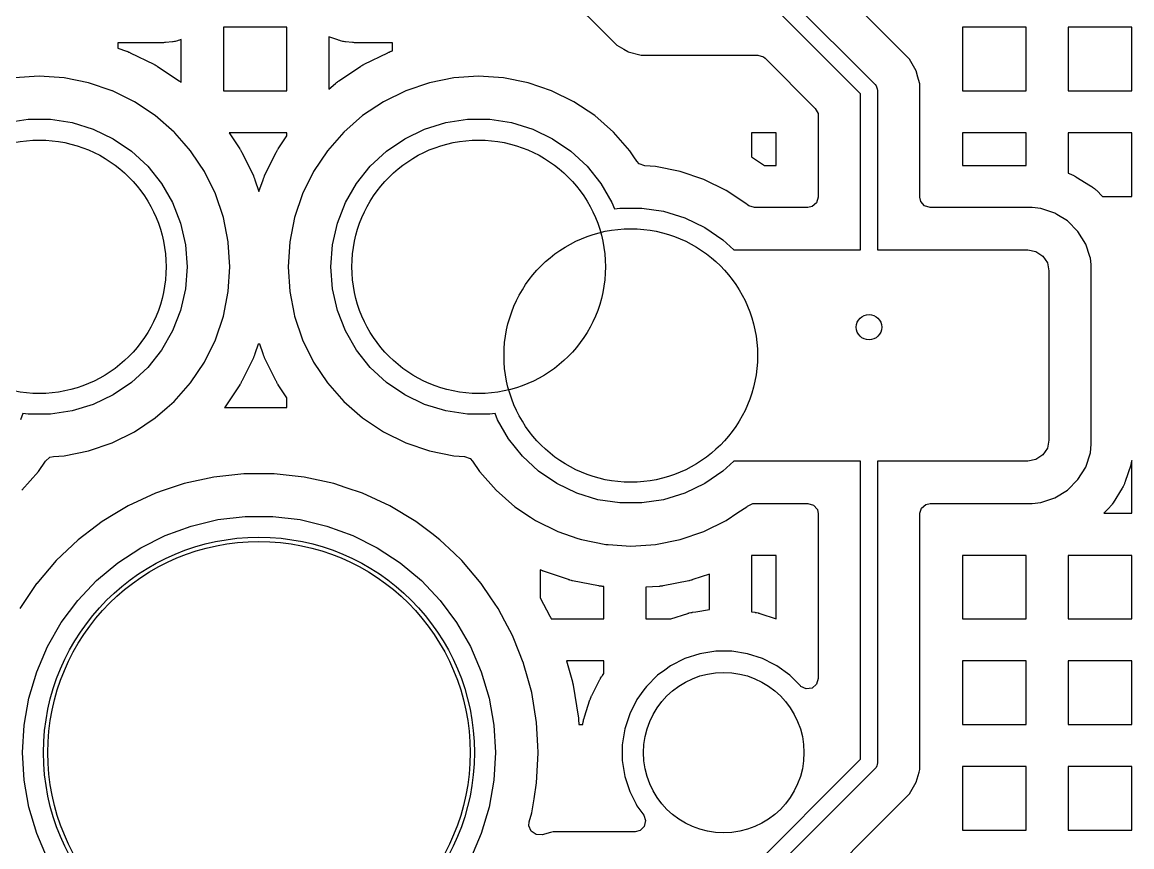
# Model space of a CAD drawing. Extents: x 2.49 to 8.57, y -5.87 to -1.87.
# Drawn here: x 5.995 to 6.512, y -3.246 to -2.862 of the extents above; entities that cross this region are included whole.
import ezdxf

# ---------------------------------------------------------------- set-up
doc = ezdxf.new("R2010")
doc.units = 0
doc.header["$MEASUREMENT"] = 0
doc.layers.add('BLACK', color=7, linetype='CONTINUOUS')

msp = doc.modelspace()

# ---------------------------------------------------------------- linework, layer by layer
at = {"layer": 'BLACK', "linetype": 'CONTINUOUS'}
for p, q in [((6.22021, -2.82081), (6.26762, -2.86822)), ((6.39852, -2.86926), (6.36931, -2.84004)), ((6.35249, -2.85109), (6.39255, -2.89115)), ((6.38583, -2.89556), (6.34807, -2.85781)), ((6.11851, -2.86449), (6.0889, -2.86449)), ((6.0889, -2.86449), (6.0889, -2.89409)), ((6.11851, -2.89335), (6.11851, -2.86449)), ((6.14225, -2.87043), (6.13812, -2.86889)), ((6.13812, -2.86889), (6.13812, -2.89335)), ((6.26762, -2.86822), (6.26762, -2.86822)), ((6.26762, -2.86822), (6.26779, -2.86839)), ((6.26779, -2.86839), (6.26779, -2.86839)), ((6.26779, -2.86839), (6.27219, -2.87279)), ((6.40428, -2.87501), (6.39852, -2.86926)), ((6.463, -2.86449), (6.43339, -2.86449)), ((6.43339, -2.86449), (6.43339, -2.89409)), ((6.463, -2.89409), (6.463, -2.86449)), ((6.51221, -2.86449), (6.4826, -2.86449)), ((6.4826, -2.86449), (6.4826, -2.89409)), ((6.51221, -2.89409), (6.51221, -2.86449)), ((6.06041, -2.87171), (6.03969, -2.87171)), ((6.03969, -2.87171), (6.03969, -2.87423)), ((6.03969, -2.87423), (6.04374, -2.8756)), ((6.06055, -2.8717), (6.06041, -2.87171)), ((6.06081, -2.8717), (6.06055, -2.8717)), ((6.06094, -2.87169), (6.06081, -2.8717)), ((6.06146, -2.87166), (6.06094, -2.87169)), ((6.06159, -2.87166), (6.06146, -2.87166)), ((6.06186, -2.87163), (6.06159, -2.87166)), ((6.06199, -2.87162), (6.06186, -2.87163)), ((6.0652, -2.87128), (6.06199, -2.87162)), ((6.06551, -2.87123), (6.0652, -2.87128)), ((6.06611, -2.87113), (6.06551, -2.87123)), ((6.06641, -2.87107), (6.06611, -2.87113)), ((6.0676, -2.87079), (6.06641, -2.87107)), ((6.0679, -2.87071), (6.0676, -2.87079)), ((6.06849, -2.87053), (6.0679, -2.87071)), ((6.06878, -2.87043), (6.06849, -2.87053)), ((6.0693, -2.87024), (6.06878, -2.87043)), ((6.0693, -2.89022), (6.0693, -2.87024)), ((6.14254, -2.87053), (6.14225, -2.87043)), ((6.14312, -2.87071), (6.14254, -2.87053)), ((6.14342, -2.87079), (6.14312, -2.87071)), ((6.14461, -2.87107), (6.14342, -2.87079)), ((6.14491, -2.87113), (6.14461, -2.87107)), ((6.14552, -2.87123), (6.14491, -2.87113)), ((6.14582, -2.87128), (6.14552, -2.87123)), ((6.14904, -2.87162), (6.14582, -2.87128)), ((6.14917, -2.87163), (6.14904, -2.87162)), ((6.14943, -2.87166), (6.14917, -2.87163)), ((6.14956, -2.87166), (6.14943, -2.87166)), ((6.15008, -2.87169), (6.14956, -2.87166)), ((6.15021, -2.8717), (6.15008, -2.87169)), ((6.15048, -2.8717), (6.15021, -2.8717)), ((6.15061, -2.87171), (6.15048, -2.8717)), ((6.16772, -2.87171), (6.15061, -2.87171)), ((6.16772, -2.87545), (6.16772, -2.87171)), ((6.27219, -2.87279), (6.27548, -2.87468)), ((6.27548, -2.87468), (6.27745, -2.87583)), ((6.04374, -2.8756), (6.04389, -2.87565)), ((6.04389, -2.87565), (6.04419, -2.87577)), ((6.04419, -2.87577), (6.04433, -2.87583)), ((6.04433, -2.87583), (6.04493, -2.87607)), ((6.04493, -2.87607), (6.04508, -2.87614)), ((6.04508, -2.87614), (6.04537, -2.87627)), ((6.04537, -2.87627), (6.04551, -2.87634)), ((6.04551, -2.87634), (6.05651, -2.88176)), ((6.15452, -2.88176), (6.16551, -2.87634)), ((6.16551, -2.87634), (6.16566, -2.87627)), ((6.16566, -2.87627), (6.16595, -2.87614)), ((6.16595, -2.87614), (6.1661, -2.87607)), ((6.1661, -2.87607), (6.16669, -2.87583)), ((6.16669, -2.87583), (6.16684, -2.87577)), ((6.16684, -2.87577), (6.16714, -2.87565)), ((6.16714, -2.87565), (6.16729, -2.8756)), ((6.16729, -2.8756), (6.16772, -2.87545)), ((6.27745, -2.87583), (6.27758, -2.8759)), ((6.27758, -2.8759), (6.2836, -2.87751)), ((6.2836, -2.87751), (6.33789, -2.87751)), ((6.33789, -2.87751), (6.34053, -2.87829)), ((6.34053, -2.87829), (6.34134, -2.87894)), ((6.34134, -2.87894), (6.36469, -2.9023)), ((6.40868, -2.87942), (6.40428, -2.87501)), ((6.41179, -2.88481), (6.40868, -2.87942)), ((6.40868, -2.87942), (6.40868, -2.87942)), ((6.05651, -2.88176), (6.05665, -2.88183)), ((6.05665, -2.88183), (6.05693, -2.88198)), ((6.05693, -2.88198), (6.05707, -2.88206)), ((6.05707, -2.88206), (6.05763, -2.88238)), ((6.05763, -2.88238), (6.05776, -2.88246)), ((6.05776, -2.88246), (6.05804, -2.88263)), ((6.05804, -2.88263), (6.05817, -2.88272)), ((6.05817, -2.88272), (6.06836, -2.88953)), ((6.14266, -2.88953), (6.15285, -2.88272)), ((6.15285, -2.88272), (6.15299, -2.88263)), ((6.15299, -2.88263), (6.15326, -2.88246)), ((6.15326, -2.88246), (6.1534, -2.88238)), ((6.1534, -2.88238), (6.15395, -2.88206)), ((6.15395, -2.88206), (6.15409, -2.88198)), ((6.15409, -2.88198), (6.15438, -2.88183)), ((6.15438, -2.88183), (6.15452, -2.88176)), ((6.41257, -2.88771), (6.41179, -2.88481)), ((6.41179, -2.88481), (6.41179, -2.88481)), ((6.41179, -2.88481), (6.41179, -2.88481)), ((6.00315, -2.8873), (5.99156, -2.88806)), ((6.01474, -2.88806), (6.00315, -2.8873)), ((6.00315, -2.8873), (6.00315, -2.8873)), ((6.02613, -2.89033), (6.01474, -2.88806)), ((6.01474, -2.88806), (6.01474, -2.88806)), ((6.01474, -2.88806), (6.01474, -2.88806)), ((6.06836, -2.88953), (6.06849, -2.88962)), ((6.06849, -2.88962), (6.06876, -2.88981)), ((6.06876, -2.88981), (6.06888, -2.8899)), ((6.06888, -2.8899), (6.0693, -2.89022)), ((6.14163, -2.89029), (6.14214, -2.8899)), ((6.14214, -2.8899), (6.14227, -2.88981)), ((6.14227, -2.88981), (6.14253, -2.88962)), ((6.14253, -2.88962), (6.14266, -2.88953)), ((6.19628, -2.88806), (6.18489, -2.89033)), ((6.20787, -2.8873), (6.19628, -2.88806)), ((6.19628, -2.88806), (6.19628, -2.88806)), ((6.19628, -2.88806), (6.19628, -2.88806)), ((6.19628, -2.88806), (6.19628, -2.88806)), ((6.19628, -2.88806), (6.19628, -2.88806)), ((6.21946, -2.88806), (6.20787, -2.8873)), ((6.20787, -2.8873), (6.20787, -2.8873)), ((6.23086, -2.89033), (6.21946, -2.88806)), ((6.21946, -2.88806), (6.21946, -2.88806)), ((6.21946, -2.88806), (6.21946, -2.88806)), ((6.41331, -2.89047), (6.41257, -2.88771)), ((6.03713, -2.89406), (6.02613, -2.89033)), ((6.02613, -2.89033), (6.02613, -2.89033)), ((6.02613, -2.89033), (6.02613, -2.89033)), ((6.03719, -2.89409), (6.03713, -2.89406)), ((6.04755, -2.8992), (6.03719, -2.89409)), ((6.0889, -2.89409), (6.11851, -2.89409)), ((6.11851, -2.89409), (6.11851, -2.89335)), ((6.13812, -2.89335), (6.14113, -2.8907)), ((6.14113, -2.8907), (6.14126, -2.8906)), ((6.14126, -2.8906), (6.14151, -2.89039)), ((6.14151, -2.89039), (6.14163, -2.89029)), ((6.17389, -2.89406), (6.16348, -2.8992)), ((6.18489, -2.89033), (6.17389, -2.89406)), ((6.18489, -2.89033), (6.18489, -2.89033)), ((6.24185, -2.89406), (6.23086, -2.89033)), ((6.23086, -2.89033), (6.23086, -2.89033)), ((6.23086, -2.89033), (6.23086, -2.89033)), ((6.25227, -2.8992), (6.24185, -2.89406)), ((6.39255, -2.89115), (6.39304, -2.89175)), ((6.39304, -2.89175), (6.39308, -2.89184)), ((6.39308, -2.89184), (6.39363, -2.89316)), ((6.39363, -2.89316), (6.3937, -2.89393)), ((6.3937, -2.89393), (6.3937, -2.96822)), ((6.41341, -2.89082), (6.41331, -2.89047)), ((6.41341, -2.89409), (6.41341, -2.89082)), ((6.41341, -2.91984), (6.41341, -2.89409)), ((6.43339, -2.89409), (6.463, -2.89409)), ((6.4826, -2.89409), (6.51221, -2.89409)), ((6.0572, -2.90565), (6.04755, -2.8992)), ((6.04755, -2.8992), (6.04755, -2.8992)), ((6.16348, -2.8992), (6.15382, -2.90565)), ((6.26193, -2.90565), (6.25227, -2.8992)), ((6.25227, -2.8992), (6.25227, -2.8992)), ((6.38583, -2.96822), (6.38583, -2.89556)), ((6.06594, -2.91331), (6.0572, -2.90565)), ((6.15382, -2.90565), (6.14509, -2.91331)), ((6.27066, -2.91331), (6.26193, -2.90565)), ((6.36469, -2.9023), (6.36601, -2.90471)), ((6.36601, -2.90471), (6.36612, -2.90575)), ((6.36612, -2.90575), (6.36612, -2.94364)), ((5.98782, -2.90893), (5.998, -2.90739)), ((5.998, -2.90739), (6.0083, -2.90739)), ((6.0083, -2.90739), (6.01848, -2.90893)), ((6.01848, -2.90893), (6.02832, -2.91196)), ((6.1827, -2.91196), (6.19254, -2.90893)), ((6.19254, -2.90893), (6.20273, -2.90739)), ((6.20273, -2.90739), (6.21302, -2.90739)), ((6.21302, -2.90739), (6.22321, -2.90893)), ((6.22321, -2.90893), (6.23305, -2.91196)), ((6.02832, -2.91196), (6.0376, -2.91643)), ((6.06628, -2.9137), (6.06594, -2.91331)), ((6.07064, -2.91868), (6.06628, -2.9137)), ((6.11851, -2.9137), (6.0916, -2.9137)), ((6.0916, -2.9137), (6.09653, -2.92107)), ((6.1145, -2.92107), (6.11851, -2.91507)), ((6.11851, -2.91507), (6.11851, -2.9137)), ((6.14509, -2.91331), (6.13743, -2.92204)), ((6.17343, -2.91643), (6.1827, -2.91196)), ((6.23305, -2.91196), (6.24232, -2.91643)), ((6.27832, -2.92204), (6.27066, -2.91331)), ((6.34652, -2.9137), (6.33497, -2.9137)), ((6.33497, -2.9137), (6.33497, -2.92486)), ((6.34652, -2.92891), (6.34652, -2.9137)), ((6.463, -2.9137), (6.43339, -2.9137)), ((6.43339, -2.9137), (6.43339, -2.92891)), ((6.463, -2.92891), (6.463, -2.9137)), ((6.51221, -2.9137), (6.4826, -2.9137)), ((6.4826, -2.9137), (6.4826, -2.93252)), ((6.51221, -2.94331), (6.51221, -2.9137)), ((6.0376, -2.91643), (6.04611, -2.92223)), ((6.07359, -2.92204), (6.07064, -2.91868)), ((6.09653, -2.92107), (6.09661, -2.92121)), ((6.09661, -2.92121), (6.09678, -2.92148)), ((6.11424, -2.92148), (6.11441, -2.92121)), ((6.11441, -2.92121), (6.1145, -2.92107)), ((6.16492, -2.92223), (6.17343, -2.91643)), ((6.24232, -2.91643), (6.25083, -2.92223)), ((6.41341, -2.92891), (6.41341, -2.91984)), ((6.04611, -2.92223), (6.05366, -2.92923)), ((6.07747, -2.92784), (6.07359, -2.92204)), ((6.09678, -2.92148), (6.09687, -2.92162)), ((6.09687, -2.92162), (6.09719, -2.92218)), ((6.09719, -2.92218), (6.09726, -2.92231)), ((6.09726, -2.92231), (6.09742, -2.9226)), ((6.09742, -2.9226), (6.09749, -2.92274)), ((6.09749, -2.92274), (6.10291, -2.93373)), ((6.10811, -2.93373), (6.11354, -2.92274)), ((6.11354, -2.92274), (6.11361, -2.9226)), ((6.11361, -2.9226), (6.11376, -2.92231)), ((6.11376, -2.92231), (6.11384, -2.92218)), ((6.11384, -2.92218), (6.11416, -2.92162)), ((6.11416, -2.92162), (6.11424, -2.92148)), ((6.13743, -2.92204), (6.13098, -2.9317)), ((6.15737, -2.92923), (6.16492, -2.92223)), ((6.25083, -2.92223), (6.25838, -2.92923)), ((6.2802, -2.92486), (6.27832, -2.92204)), ((6.27832, -2.92204), (6.27832, -2.92204)), ((6.27832, -2.92204), (6.27832, -2.92204)), ((6.28157, -2.92691), (6.2802, -2.92486)), ((6.33497, -2.92486), (6.34103, -2.92891)), ((6.05366, -2.92923), (6.06008, -2.93728)), ((6.08005, -2.9317), (6.07747, -2.92784)), ((6.15095, -2.93728), (6.15737, -2.92923)), ((6.25838, -2.92923), (6.2648, -2.93728)), ((6.28273, -2.92813), (6.28157, -2.92691)), ((6.28531, -2.92907), (6.28273, -2.92813)), ((6.29033, -2.9294), (6.28531, -2.92907)), ((6.30172, -2.93167), (6.29033, -2.9294)), ((6.29033, -2.9294), (6.29033, -2.9294)), ((6.29033, -2.9294), (6.29033, -2.9294)), ((6.34103, -2.92891), (6.34652, -2.92891)), ((6.41341, -2.93252), (6.41341, -2.92891)), ((6.43339, -2.92891), (6.463, -2.92891)), ((6.08518, -2.94212), (6.08005, -2.9317)), ((6.08005, -2.9317), (6.08005, -2.9317)), ((6.10291, -2.93373), (6.10298, -2.93388)), ((6.10298, -2.93388), (6.10311, -2.93417)), ((6.10311, -2.93417), (6.10317, -2.93432)), ((6.10317, -2.93432), (6.10342, -2.93491)), ((6.10342, -2.93491), (6.10348, -2.93506)), ((6.10348, -2.93506), (6.10359, -2.93536)), ((6.10359, -2.93536), (6.10365, -2.93551)), ((6.10365, -2.93551), (6.10551, -2.94101)), ((6.10551, -2.94101), (6.10738, -2.93551)), ((6.10738, -2.93551), (6.10743, -2.93536)), ((6.10743, -2.93536), (6.10754, -2.93506)), ((6.10754, -2.93506), (6.1076, -2.93491)), ((6.1076, -2.93491), (6.10785, -2.93432)), ((6.10785, -2.93432), (6.10791, -2.93417)), ((6.10791, -2.93417), (6.10805, -2.93388)), ((6.10805, -2.93388), (6.10811, -2.93373)), ((6.13098, -2.9317), (6.12584, -2.94212)), ((6.31272, -2.9354), (6.30172, -2.93167)), ((6.30172, -2.93167), (6.30172, -2.93167)), ((6.30172, -2.93167), (6.30172, -2.93167)), ((6.32314, -2.94054), (6.31272, -2.9354)), ((6.41341, -2.94364), (6.41341, -2.93252)), ((6.4826, -2.93252), (6.48306, -2.93267)), ((6.48306, -2.93267), (6.48333, -2.93277)), ((6.48333, -2.93277), (6.48386, -2.93298)), ((6.48386, -2.93298), (6.48412, -2.93309)), ((6.48412, -2.93309), (6.48515, -2.93358)), ((6.48515, -2.93358), (6.48541, -2.9337)), ((6.48541, -2.9337), (6.48591, -2.93397)), ((6.48591, -2.93397), (6.48616, -2.93412)), ((6.48616, -2.93412), (6.49301, -2.93834)), ((6.06008, -2.93728), (6.06522, -2.9462)), ((6.1458, -2.9462), (6.15095, -2.93728)), ((6.2648, -2.93728), (6.26995, -2.9462)), ((6.33279, -2.94699), (6.32314, -2.94054)), ((6.32314, -2.94054), (6.32314, -2.94054)), ((6.49301, -2.93834), (6.49325, -2.9385)), ((6.49325, -2.9385), (6.49372, -2.93883)), ((6.49372, -2.93883), (6.49394, -2.939)), ((6.49394, -2.939), (6.49484, -2.9397)), ((6.49484, -2.9397), (6.49506, -2.93989)), ((6.49506, -2.93989), (6.49548, -2.94027)), ((6.49548, -2.94027), (6.49569, -2.94046)), ((6.49569, -2.94046), (6.49854, -2.94331)), ((6.06522, -2.9462), (6.06899, -2.95579)), ((6.08892, -2.95312), (6.08518, -2.94212)), ((6.12584, -2.94212), (6.12211, -2.95311)), ((6.14204, -2.95579), (6.1458, -2.9462)), ((6.26995, -2.9462), (6.27109, -2.94911)), ((6.33315, -2.94731), (6.33279, -2.94699)), ((6.33279, -2.94699), (6.33279, -2.94699)), ((6.33279, -2.94699), (6.33279, -2.94699)), ((6.36535, -2.94628), (6.36327, -2.94808)), ((6.36612, -2.94364), (6.36535, -2.94628)), ((6.41385, -2.94566), (6.41341, -2.94364)), ((6.41565, -2.94774), (6.41385, -2.94566)), ((6.49854, -2.94331), (6.51221, -2.94331)), ((6.27109, -2.94911), (6.27359, -2.94873)), ((6.27359, -2.94873), (6.28389, -2.94873)), ((6.28389, -2.94873), (6.29407, -2.95026)), ((6.29407, -2.95026), (6.30391, -2.9533)), ((6.33373, -2.94774), (6.33315, -2.94731)), ((6.33637, -2.94852), (6.33373, -2.94774)), ((6.36124, -2.94852), (6.33637, -2.94852)), ((6.36327, -2.94808), (6.36124, -2.94852)), ((6.41829, -2.94852), (6.41565, -2.94774)), ((6.46575, -2.94852), (6.41829, -2.94852)), ((6.4698, -2.94893), (6.46575, -2.94852)), ((6.46575, -2.94852), (6.46575, -2.94852)), ((6.47488, -2.95062), (6.4698, -2.94893)), ((6.4698, -2.94893), (6.4698, -2.94893)), ((6.47635, -2.9511), (6.47488, -2.95062)), ((6.47733, -2.95171), (6.47635, -2.9511)), ((6.47635, -2.9511), (6.47635, -2.9511)), ((6.48223, -2.95473), (6.47733, -2.95171)), ((6.06899, -2.95579), (6.07128, -2.96583)), ((6.09118, -2.96451), (6.08892, -2.95312)), ((6.12211, -2.95312), (6.11984, -2.96451)), ((6.12211, -2.95311), (6.12211, -2.95312)), ((6.13975, -2.96583), (6.14204, -2.95579)), ((6.30391, -2.9533), (6.31319, -2.95777)), ((6.48711, -2.95961), (6.48223, -2.95473)), ((6.31319, -2.95777), (6.3217, -2.96357)), ((6.49074, -2.96549), (6.48711, -2.95961)), ((6.07128, -2.96583), (6.07205, -2.9761)), ((6.0912, -2.96472), (6.09118, -2.96451)), ((6.09194, -2.9761), (6.0912, -2.96472)), ((6.11984, -2.96451), (6.11908, -2.9761)), ((6.11984, -2.96451), (6.11984, -2.96451)), ((6.13898, -2.9761), (6.13975, -2.96583)), ((6.3217, -2.96357), (6.32671, -2.96822)), ((6.49265, -2.97125), (6.49074, -2.96549)), ((6.32671, -2.96822), (6.38583, -2.96822)), ((6.3937, -2.96822), (6.46378, -2.96822)), ((6.46378, -2.96822), (6.46755, -2.96897)), ((6.46755, -2.96897), (6.47074, -2.97111)), ((6.47074, -2.97111), (6.47287, -2.9743)), ((6.49291, -2.97205), (6.49265, -2.97125)), ((6.49322, -2.97503), (6.49291, -2.97205)), ((6.49291, -2.97205), (6.49291, -2.97205)), ((6.07205, -2.9761), (6.07128, -2.98637)), ((6.09118, -2.98769), (6.09194, -2.9761)), ((6.09194, -2.9761), (6.09194, -2.9761)), ((6.09194, -2.9761), (6.09194, -2.9761)), ((6.11908, -2.9761), (6.11908, -2.9761)), ((6.11908, -2.9761), (6.11984, -2.98769)), ((6.13975, -2.98637), (6.13898, -2.9761)), ((6.47287, -2.9743), (6.47362, -2.97806)), ((6.47362, -2.97806), (6.47362, -3.05681)), ((6.49333, -2.9761), (6.49322, -2.97503)), ((6.49333, -3.05877), (6.49333, -2.9761)), ((6.07128, -2.98637), (6.06899, -2.9964)), ((6.08892, -2.99908), (6.09118, -2.98769)), ((6.11984, -2.98769), (6.11984, -2.98769)), ((6.11984, -2.98769), (6.11984, -2.98769)), ((6.11984, -2.98769), (6.12193, -2.99817)), ((6.14204, -2.9964), (6.13975, -2.98637)), ((6.06899, -2.9964), (6.06522, -3.00599)), ((6.12193, -2.99817), (6.12211, -2.99908)), ((6.1458, -3.00599), (6.14204, -2.9964)), ((6.08518, -3.01008), (6.08892, -2.99908)), ((6.12211, -2.99908), (6.12211, -2.99908)), ((6.12211, -2.99908), (6.12584, -3.01008)), ((6.06522, -3.00599), (6.06008, -3.01491)), ((6.15095, -3.01491), (6.1458, -3.00599)), ((6.08005, -3.02049), (6.08518, -3.01008)), ((6.10519, -3.01213), (6.10365, -3.01668)), ((6.10583, -3.01213), (6.10519, -3.01213)), ((6.10738, -3.01668), (6.10583, -3.01213)), ((6.12584, -3.01008), (6.13098, -3.02049)), ((6.06008, -3.01491), (6.05366, -3.02296)), ((6.10291, -3.01846), (6.09749, -3.02945)), ((6.10298, -3.01832), (6.10291, -3.01846)), ((6.10311, -3.01802), (6.10298, -3.01832)), ((6.10317, -3.01787), (6.10311, -3.01802)), ((6.10342, -3.01728), (6.10317, -3.01787)), ((6.10348, -3.01713), (6.10342, -3.01728)), ((6.10359, -3.01683), (6.10348, -3.01713)), ((6.10365, -3.01668), (6.10359, -3.01683)), ((6.10743, -3.01683), (6.10738, -3.01668)), ((6.10754, -3.01713), (6.10743, -3.01683)), ((6.1076, -3.01728), (6.10754, -3.01713)), ((6.10785, -3.01787), (6.1076, -3.01728)), ((6.10791, -3.01802), (6.10785, -3.01787)), ((6.10805, -3.01832), (6.10791, -3.01802)), ((6.10811, -3.01846), (6.10805, -3.01832)), ((6.11354, -3.02945), (6.10811, -3.01846)), ((6.15737, -3.02296), (6.15095, -3.01491)), ((6.05366, -3.02296), (6.04611, -3.02996)), ((6.07359, -3.03015), (6.08005, -3.02049)), ((6.13098, -3.02049), (6.13098, -3.02049)), ((6.13098, -3.02049), (6.13743, -3.03015)), ((6.16492, -3.02996), (6.15737, -3.02296)), ((6.09742, -3.02959), (6.09726, -3.02988)), ((6.09749, -3.02945), (6.09742, -3.02959)), ((6.11361, -3.02959), (6.11354, -3.02945)), ((6.11376, -3.02988), (6.11361, -3.02959)), ((6.04611, -3.02996), (6.0376, -3.03576)), ((6.06594, -3.03888), (6.07359, -3.03015)), ((6.09653, -3.03112), (6.08972, -3.04131)), ((6.09661, -3.03098), (6.09653, -3.03112)), ((6.09678, -3.03071), (6.09661, -3.03098)), ((6.09686, -3.03057), (6.09678, -3.03071)), ((6.09719, -3.03002), (6.09686, -3.03057)), ((6.09726, -3.02988), (6.09719, -3.03002)), ((6.11384, -3.03002), (6.11376, -3.02988)), ((6.11416, -3.03057), (6.11384, -3.03002)), ((6.11424, -3.03071), (6.11416, -3.03057)), ((6.11441, -3.03098), (6.11424, -3.03071)), ((6.1145, -3.03112), (6.11441, -3.03098)), ((6.11851, -3.03712), (6.1145, -3.03112)), ((6.13743, -3.03015), (6.14509, -3.03888)), ((6.17343, -3.03576), (6.16492, -3.02996)), ((6.0376, -3.03576), (6.02832, -3.04023)), ((6.06268, -3.04173), (6.06594, -3.03888)), ((6.11851, -3.04173), (6.11851, -3.03712)), ((6.14509, -3.03888), (6.15382, -3.04654)), ((6.1827, -3.04023), (6.17343, -3.03576)), ((5.9955, -3.04442), (5.99436, -3.04733)), ((5.998, -3.0448), (5.9955, -3.04442)), ((6.0083, -3.0448), (5.998, -3.0448)), ((6.01848, -3.04327), (6.0083, -3.0448)), ((6.02832, -3.04023), (6.01848, -3.04327)), ((6.0572, -3.04654), (6.06268, -3.04173)), ((6.08944, -3.0417), (6.08942, -3.04173)), ((6.08942, -3.04173), (6.11851, -3.04173)), ((6.08963, -3.04144), (6.08944, -3.0417)), ((6.08972, -3.04131), (6.08963, -3.04144)), ((6.19254, -3.04327), (6.1827, -3.04023)), ((6.20273, -3.0448), (6.19254, -3.04327)), ((6.21302, -3.0448), (6.20273, -3.0448)), ((6.21553, -3.04442), (6.21302, -3.0448)), ((6.21667, -3.04733), (6.21553, -3.04442)), ((6.04755, -3.05299), (6.0572, -3.04654)), ((6.15382, -3.04654), (6.16125, -3.0515)), ((6.22181, -3.05625), (6.21667, -3.04733)), ((6.03713, -3.05813), (6.04755, -3.05299)), ((6.16125, -3.0515), (6.16348, -3.05299)), ((6.16348, -3.05299), (6.17389, -3.05813)), ((6.02613, -3.06186), (6.03713, -3.05813)), ((6.17389, -3.05813), (6.18489, -3.06186)), ((6.22823, -3.0643), (6.22181, -3.05625)), ((6.47287, -3.06057), (6.47074, -3.06376)), ((6.47362, -3.05681), (6.47287, -3.06057)), ((6.49291, -3.06282), (6.49333, -3.05877)), ((6.00598, -3.06662), (6.00809, -3.06485)), ((6.00809, -3.06485), (6.00972, -3.06446)), ((6.00972, -3.06446), (6.01474, -3.06413)), ((6.01474, -3.06413), (6.02613, -3.06186)), ((6.18489, -3.06186), (6.19628, -3.06413)), ((6.19628, -3.06413), (6.2013, -3.06446)), ((6.2013, -3.06446), (6.20388, -3.0654)), ((6.20388, -3.0654), (6.20504, -3.06662)), ((6.23578, -3.0713), (6.22823, -3.0643)), ((6.46755, -3.0659), (6.46378, -3.06665)), ((6.47074, -3.06376), (6.46755, -3.0659)), ((6.49074, -3.06938), (6.49291, -3.06282)), ((6.00273, -3.07149), (6.00598, -3.06662)), ((6.20504, -3.06662), (6.2083, -3.07149)), ((6.32671, -3.06665), (6.3217, -3.0713)), ((6.38583, -3.06665), (6.32671, -3.06665)), ((6.38583, -3.20551), (6.38583, -3.06665)), ((6.46378, -3.06665), (6.3937, -3.06665)), ((6.3937, -3.06665), (6.3937, -3.20714)), ((6.48711, -3.07526), (6.49074, -3.06938)), ((6.51169, -3.06848), (6.50917, -3.07609)), ((6.51177, -3.06823), (6.51169, -3.06848)), ((6.51191, -3.06771), (6.51177, -3.06823)), ((6.51197, -3.06745), (6.51191, -3.06771)), ((6.5122, -3.0664), (6.51197, -3.06745)), ((6.51221, -3.06633), (6.5122, -3.0664)), ((6.51221, -3.09095), (6.51221, -3.06633)), ((5.99507, -3.08022), (6.00273, -3.07149)), ((6.08446, -3.07406), (6.0707, -3.07709)), ((6.09847, -3.07253), (6.08446, -3.07406)), ((6.11256, -3.07253), (6.09847, -3.07253)), ((6.09847, -3.07253), (6.09847, -3.07253)), ((6.12656, -3.07406), (6.11256, -3.07253)), ((6.11256, -3.07253), (6.11256, -3.07253)), ((6.14033, -3.07709), (6.12656, -3.07406)), ((6.2083, -3.07149), (6.2084, -3.0716)), ((6.2084, -3.0716), (6.21595, -3.08022)), ((6.24429, -3.0771), (6.23578, -3.0713)), ((6.3217, -3.0713), (6.31319, -3.0771)), ((6.48223, -3.08014), (6.48711, -3.07526)), ((6.50908, -3.07635), (6.50886, -3.07689)), ((6.50917, -3.07609), (6.50908, -3.07635)), ((6.06139, -3.08022), (6.05735, -3.08159)), ((6.0707, -3.07709), (6.06139, -3.08022)), ((6.14612, -3.07904), (6.14033, -3.07709)), ((6.15368, -3.08159), (6.14612, -3.07904)), ((6.21595, -3.08022), (6.22469, -3.08788)), ((6.25357, -3.08157), (6.24429, -3.0771)), ((6.31319, -3.0771), (6.30391, -3.08157)), ((6.47635, -3.08377), (6.48223, -3.08014)), ((6.50773, -3.07918), (6.5035, -3.08603)), ((6.50787, -3.07894), (6.50773, -3.07918)), ((6.50814, -3.07843), (6.50787, -3.07894)), ((6.50827, -3.07818), (6.50814, -3.07843)), ((6.50875, -3.07715), (6.50827, -3.07818)), ((6.50886, -3.07689), (6.50875, -3.07715)), ((6.05734, -3.08159), (6.04456, -3.0875)), ((6.05735, -3.08159), (6.05734, -3.08159)), ((6.05735, -3.08159), (6.05735, -3.08159)), ((6.15368, -3.08159), (6.15368, -3.08159)), ((6.16647, -3.0875), (6.15368, -3.08159)), ((6.15368, -3.08159), (6.15368, -3.08159)), ((6.26341, -3.08461), (6.25357, -3.08157)), ((6.27359, -3.08614), (6.26341, -3.08461)), ((6.28389, -3.08614), (6.27359, -3.08614)), ((6.29407, -3.08461), (6.28389, -3.08614)), ((6.30391, -3.08157), (6.29407, -3.08461)), ((6.33315, -3.08756), (6.33565, -3.08641)), ((6.33565, -3.08641), (6.33637, -3.08635)), ((6.33637, -3.08635), (6.36124, -3.08635)), ((6.36124, -3.08635), (6.36388, -3.08713)), ((6.41626, -3.08679), (6.41829, -3.08635)), ((6.41829, -3.08635), (6.46575, -3.08635)), ((6.46575, -3.08635), (6.4698, -3.08594)), ((6.46575, -3.08635), (6.46575, -3.08635)), ((6.4698, -3.08594), (6.47635, -3.08377)), ((6.50335, -3.08627), (6.50302, -3.08674)), ((6.5035, -3.08603), (6.50335, -3.08627)), ((6.03835, -3.09123), (6.03248, -3.09477)), ((6.04456, -3.0875), (6.03835, -3.09123)), ((6.04456, -3.0875), (6.04456, -3.0875)), ((6.17854, -3.09477), (6.16647, -3.0875)), ((6.16647, -3.0875), (6.16647, -3.0875)), ((6.16647, -3.0875), (6.16647, -3.0875)), ((6.16647, -3.0875), (6.16647, -3.0875)), ((6.22469, -3.08788), (6.23204, -3.09279)), ((6.32314, -3.09433), (6.3287, -3.09062)), ((6.3287, -3.09062), (6.33279, -3.08788)), ((6.33279, -3.08788), (6.33315, -3.08756)), ((6.33279, -3.08788), (6.33279, -3.08788)), ((6.33279, -3.08788), (6.33279, -3.08788)), ((6.33279, -3.08788), (6.33279, -3.08788)), ((6.36388, -3.08713), (6.36568, -3.08921)), ((6.36568, -3.08921), (6.36612, -3.09123)), ((6.36612, -3.09123), (6.36612, -3.16792)), ((6.41341, -3.09123), (6.41349, -3.09095)), ((6.41341, -3.14016), (6.41341, -3.09123)), ((6.41349, -3.09095), (6.41418, -3.08859)), ((6.41418, -3.08859), (6.41626, -3.08679)), ((6.50138, -3.08872), (6.49915, -3.09095)), ((6.49915, -3.09095), (6.51221, -3.09095)), ((6.50158, -3.08851), (6.50138, -3.08872)), ((6.50196, -3.08808), (6.50158, -3.08851)), ((6.50214, -3.08786), (6.50196, -3.08808)), ((6.50285, -3.08697), (6.50214, -3.08786)), ((6.50302, -3.08674), (6.50285, -3.08697)), ((6.02974, -3.09685), (6.02127, -3.10329)), ((6.03248, -3.09477), (6.02974, -3.09685)), ((6.06185, -3.10125), (6.0739, -3.09687)), ((6.0739, -3.09687), (6.08637, -3.09391)), ((6.08637, -3.09391), (6.0991, -3.09242)), ((6.0991, -3.09242), (6.11192, -3.09242)), ((6.11192, -3.09242), (6.12465, -3.09391)), ((6.12465, -3.09391), (6.13713, -3.09687)), ((6.13713, -3.09687), (6.14917, -3.10125)), ((6.18599, -3.10043), (6.17854, -3.09477)), ((6.23204, -3.09279), (6.23434, -3.09433)), ((6.23434, -3.09433), (6.24476, -3.09947)), ((6.31272, -3.09947), (6.32314, -3.09433)), ((6.05039, -3.10701), (6.06185, -3.10125)), ((6.14917, -3.10125), (6.16063, -3.10701)), ((6.18976, -3.10329), (6.18599, -3.10043)), ((6.24476, -3.09947), (6.25407, -3.10263)), ((6.30172, -3.1032), (6.31272, -3.09947)), ((6.02127, -3.10329), (6.01104, -3.11298)), ((6.02127, -3.10329), (6.02127, -3.10329)), ((6.03968, -3.11405), (6.05039, -3.10701)), ((6.16063, -3.10701), (6.17134, -3.11405)), ((6.19641, -3.1096), (6.18976, -3.10329)), ((6.18976, -3.10329), (6.18976, -3.10329)), ((6.18976, -3.10329), (6.18976, -3.10329)), ((6.25407, -3.10263), (6.25572, -3.10319)), ((6.25572, -3.10319), (6.25576, -3.1032)), ((6.25576, -3.1032), (6.26715, -3.10547)), ((6.26715, -3.10547), (6.26826, -3.10554)), ((6.26826, -3.10554), (6.27874, -3.10623)), ((6.27874, -3.10623), (6.28802, -3.10562)), ((6.27874, -3.10623), (6.27874, -3.10623)), ((6.27874, -3.10623), (6.27874, -3.10623)), ((6.28802, -3.10562), (6.29033, -3.10547)), ((6.29033, -3.10547), (6.30172, -3.1032)), ((6.19999, -3.11298), (6.19641, -3.1096)), ((6.34652, -3.11055), (6.33497, -3.11055)), ((6.33497, -3.11055), (6.33497, -3.13682)), ((6.34652, -3.14011), (6.34652, -3.11055)), ((6.463, -3.11055), (6.43339, -3.11055)), ((6.43339, -3.11055), (6.43339, -3.14016)), ((6.463, -3.14016), (6.463, -3.11055)), ((6.51221, -3.11055), (6.4826, -3.11055)), ((6.4826, -3.11055), (6.4826, -3.14016)), ((6.51221, -3.14016), (6.51221, -3.11055)), ((6.01104, -3.11298), (6.00192, -3.12372)), ((6.02986, -3.12229), (6.03968, -3.11405)), ((6.17134, -3.11405), (6.18116, -3.12229)), ((6.20911, -3.12372), (6.19999, -3.11298)), ((6.23681, -3.1174), (6.23654, -3.11727)), ((6.23654, -3.11727), (6.23654, -3.13036)), ((6.23696, -3.11746), (6.23681, -3.1174)), ((6.23756, -3.11771), (6.23696, -3.11746)), ((6.2377, -3.11776), (6.23756, -3.11771)), ((6.02107, -3.13162), (6.02986, -3.12229)), ((6.18116, -3.12229), (6.18996, -3.13162)), ((6.238, -3.11788), (6.2377, -3.11776)), ((6.23815, -3.11793), (6.238, -3.11788)), ((6.24976, -3.12187), (6.23815, -3.11793)), ((6.24991, -3.12192), (6.24976, -3.12187)), ((6.25022, -3.12201), (6.24991, -3.12192)), ((6.25038, -3.12206), (6.25022, -3.12201)), ((6.251, -3.12222), (6.25038, -3.12206)), ((6.25115, -3.12226), (6.251, -3.12222)), ((6.25146, -3.12234), (6.25115, -3.12226)), ((6.25162, -3.12237), (6.25146, -3.12234)), ((6.26364, -3.12476), (6.25162, -3.12237)), ((6.30586, -3.12237), (6.29384, -3.12476)), ((6.30602, -3.12234), (6.30586, -3.12237)), ((6.30633, -3.12226), (6.30602, -3.12234)), ((6.30649, -3.12222), (6.30633, -3.12226)), ((6.30711, -3.12206), (6.30649, -3.12222)), ((6.30726, -3.12201), (6.30711, -3.12206)), ((6.30757, -3.12192), (6.30726, -3.12201)), ((6.30772, -3.12187), (6.30757, -3.12192)), ((6.31536, -3.11928), (6.30772, -3.12187)), ((6.31536, -3.13583), (6.31536, -3.11928)), ((6.00191, -3.12372), (5.99401, -3.13538)), ((6.00192, -3.12372), (6.00191, -3.12372)), ((6.21361, -3.13036), (6.20911, -3.12372)), ((6.20911, -3.12372), (6.20911, -3.12372)), ((6.20911, -3.12372), (6.20911, -3.12372)), ((6.2638, -3.12479), (6.26364, -3.12476)), ((6.26411, -3.12484), (6.2638, -3.12479)), ((6.26427, -3.12486), (6.26411, -3.12484)), ((6.26491, -3.12495), (6.26427, -3.12486)), ((6.26507, -3.12497), (6.26491, -3.12495)), ((6.26539, -3.125), (6.26507, -3.12497)), ((6.26555, -3.12501), (6.26539, -3.125)), ((6.26615, -3.12505), (6.26555, -3.12501)), ((6.26615, -3.12542), (6.26615, -3.12505)), ((6.26615, -3.14016), (6.26615, -3.12542)), ((6.29193, -3.12501), (6.28575, -3.12542)), ((6.28575, -3.12542), (6.28575, -3.14016)), ((6.29209, -3.125), (6.29193, -3.12501)), ((6.29241, -3.12497), (6.29209, -3.125)), ((6.29257, -3.12495), (6.29241, -3.12497)), ((6.29321, -3.12486), (6.29257, -3.12495)), ((6.29337, -3.12484), (6.29321, -3.12486)), ((6.29368, -3.12479), (6.29337, -3.12484)), ((6.29384, -3.12476), (6.29368, -3.12479)), ((6.01341, -3.1419), (6.02107, -3.13162)), ((6.18996, -3.13162), (6.19761, -3.1419)), ((6.21702, -3.13538), (6.21361, -3.13036)), ((6.23654, -3.13036), (6.24106, -3.13888)), ((6.2201, -3.14121), (6.21702, -3.13538)), ((6.21702, -3.13538), (6.21702, -3.13538)), ((6.21702, -3.13538), (6.21702, -3.13538)), ((6.29748, -3.14015), (6.30529, -3.13761)), ((6.30529, -3.13761), (6.30547, -3.13755)), ((6.30547, -3.13755), (6.30584, -3.13745)), ((6.30584, -3.13745), (6.30603, -3.1374)), ((6.30603, -3.1374), (6.30678, -3.13722)), ((6.30678, -3.13722), (6.30696, -3.13718)), ((6.30696, -3.13718), (6.30734, -3.1371)), ((6.30734, -3.1371), (6.30753, -3.13707)), ((6.30753, -3.13707), (6.30913, -3.13682)), ((6.30913, -3.13682), (6.31536, -3.13583)), ((6.33497, -3.13682), (6.33656, -3.13707)), ((6.33656, -3.13707), (6.33675, -3.1371)), ((6.33675, -3.1371), (6.33713, -3.13718)), ((6.33713, -3.13718), (6.33732, -3.13722)), ((6.33732, -3.13722), (6.33807, -3.1374)), ((6.33807, -3.1374), (6.33825, -3.13745)), ((6.33825, -3.13745), (6.33862, -3.13755)), ((6.33862, -3.13755), (6.33881, -3.13761)), ((6.33881, -3.13761), (6.34652, -3.14011)), ((6.007, -3.153), (6.01341, -3.1419)), ((6.19761, -3.1419), (6.20402, -3.153)), ((6.22362, -3.14783), (6.2201, -3.14121)), ((6.24106, -3.13888), (6.24112, -3.139)), ((6.24112, -3.139), (6.24124, -3.13924)), ((6.24124, -3.13924), (6.2413, -3.13936)), ((6.2413, -3.13936), (6.24152, -3.13984)), ((6.24152, -3.13984), (6.24158, -3.13996)), ((6.24158, -3.13996), (6.24166, -3.14016)), ((6.24166, -3.14016), (6.26615, -3.14016)), ((6.28575, -3.14016), (6.29744, -3.14016)), ((6.29744, -3.14016), (6.29748, -3.14015)), ((6.41341, -3.18937), (6.41341, -3.14016)), ((6.43339, -3.14016), (6.463, -3.14016)), ((6.4826, -3.14016), (6.51221, -3.14016)), ((6.22693, -3.15614), (6.22362, -3.14783)), ((6.22362, -3.14783), (6.22362, -3.14783)), ((6.22362, -3.14783), (6.22362, -3.14783)), ((6.00192, -3.16477), (6.007, -3.153)), ((6.20402, -3.153), (6.2091, -3.16477)), ((6.22837, -3.15976), (6.22693, -3.15614)), ((6.3039, -3.15867), (6.29728, -3.16205)), ((6.31098, -3.15637), (6.3039, -3.15867)), ((6.31833, -3.15521), (6.31098, -3.15637)), ((6.32577, -3.15521), (6.31833, -3.15521)), ((6.31833, -3.15521), (6.31833, -3.15521)), ((6.33311, -3.15637), (6.32577, -3.15521)), ((6.32577, -3.15521), (6.32577, -3.15521)), ((6.34019, -3.15867), (6.33311, -3.15637)), ((6.34553, -3.16139), (6.34019, -3.15867)), ((6.22877, -3.16076), (6.22837, -3.15976)), ((6.22883, -3.16092), (6.22877, -3.16076)), ((6.23077, -3.16792), (6.22883, -3.16092)), ((6.22883, -3.16092), (6.22883, -3.16092)), ((6.26615, -3.15976), (6.24886, -3.15976)), ((6.24886, -3.15976), (6.25156, -3.16951)), ((6.26615, -3.16565), (6.26615, -3.15976)), ((6.29455, -3.16403), (6.29126, -3.16642)), ((6.29728, -3.16205), (6.29455, -3.16403)), ((6.34682, -3.16205), (6.34553, -3.16139)), ((6.35284, -3.16642), (6.34682, -3.16205)), ((6.463, -3.15976), (6.43339, -3.15976)), ((6.43339, -3.15976), (6.43339, -3.18937)), ((6.463, -3.18937), (6.463, -3.15976)), ((6.51221, -3.15976), (6.4826, -3.15976)), ((6.4826, -3.15976), (6.4826, -3.18937)), ((6.51221, -3.18937), (6.51221, -3.15976)), ((5.99825, -3.17705), (6.00192, -3.16477)), ((6.2091, -3.16477), (6.21278, -3.17705)), ((6.2326, -3.1745), (6.23077, -3.16792)), ((6.2606, -3.17577), (6.26433, -3.16846)), ((6.26433, -3.16846), (6.26442, -3.16829)), ((6.26442, -3.16829), (6.26461, -3.16795)), ((6.26461, -3.16795), (6.26471, -3.16779)), ((6.26471, -3.16779), (6.26511, -3.16713)), ((6.26511, -3.16713), (6.26521, -3.16697)), ((6.26521, -3.16697), (6.26543, -3.16665)), ((6.26543, -3.16665), (6.26554, -3.16649)), ((6.26554, -3.16649), (6.26615, -3.16565)), ((6.29126, -3.16642), (6.286, -3.17168)), ((6.29126, -3.16642), (6.29126, -3.16642)), ((6.29126, -3.16642), (6.29126, -3.16642)), ((6.35779, -3.17137), (6.35284, -3.16642)), ((6.35284, -3.16642), (6.35284, -3.16642)), ((6.36612, -3.16792), (6.36535, -3.17056)), ((6.23487, -3.18836), (6.2326, -3.1745)), ((6.2326, -3.1745), (6.2326, -3.1745)), ((6.2326, -3.1745), (6.2326, -3.1745)), ((6.25156, -3.16951), (6.2516, -3.16964)), ((6.2516, -3.16964), (6.25166, -3.1699)), ((6.25166, -3.1699), (6.25169, -3.17003)), ((6.25169, -3.17003), (6.25181, -3.17054)), ((6.25181, -3.17054), (6.25183, -3.17067)), ((6.25183, -3.17067), (6.25188, -3.17094)), ((6.25188, -3.17094), (6.25191, -3.17107)), ((6.25191, -3.17107), (6.25427, -3.18549)), ((6.28487, -3.17323), (6.28162, -3.1777)), ((6.286, -3.17168), (6.28487, -3.17323)), ((6.286, -3.17168), (6.286, -3.17168)), ((6.286, -3.17168), (6.286, -3.17168)), ((6.35804, -3.17161), (6.35779, -3.17137)), ((6.36055, -3.17275), (6.35804, -3.17161)), ((6.36327, -3.17236), (6.36055, -3.17275)), ((6.36535, -3.17056), (6.36327, -3.17236)), ((5.99602, -3.18968), (5.99825, -3.17705)), ((6.21278, -3.17705), (6.215, -3.18968)), ((6.25718, -3.18571), (6.25972, -3.17791)), ((6.25972, -3.17791), (6.25978, -3.17773)), ((6.25978, -3.17773), (6.25991, -3.17736)), ((6.25991, -3.17736), (6.25998, -3.17719)), ((6.25998, -3.17719), (6.26028, -3.17647)), ((6.26028, -3.17647), (6.26036, -3.1763)), ((6.26036, -3.1763), (6.26052, -3.17595)), ((6.26052, -3.17595), (6.2606, -3.17577)), ((6.28162, -3.1777), (6.27825, -3.18433)), ((6.27825, -3.18433), (6.27595, -3.19141)), ((5.99528, -3.20247), (5.99602, -3.18968)), ((6.215, -3.18968), (6.21575, -3.20247)), ((6.23488, -3.1884), (6.23487, -3.18836)), ((6.23547, -3.19924), (6.23488, -3.1884)), ((6.25427, -3.18549), (6.25429, -3.18563)), ((6.25429, -3.18563), (6.25433, -3.18589)), ((6.25433, -3.18589), (6.25434, -3.18602)), ((6.25434, -3.18602), (6.2544, -3.18655)), ((6.2544, -3.18655), (6.25441, -3.18668)), ((6.25441, -3.18668), (6.25444, -3.18695)), ((6.25444, -3.18695), (6.25444, -3.18708)), ((6.25444, -3.18708), (6.25457, -3.18937)), ((6.25457, -3.18937), (6.25642, -3.18937)), ((6.25642, -3.18937), (6.25664, -3.18796)), ((6.25664, -3.18796), (6.25668, -3.18777)), ((6.25668, -3.18777), (6.25675, -3.18739)), ((6.25675, -3.18739), (6.25679, -3.18721)), ((6.25679, -3.18721), (6.25697, -3.18646)), ((6.25697, -3.18646), (6.25702, -3.18627)), ((6.25702, -3.18627), (6.25713, -3.1859)), ((6.25713, -3.1859), (6.25718, -3.18571)), ((6.41341, -3.20306), (6.41341, -3.18937)), ((6.43339, -3.18937), (6.463, -3.18937)), ((6.4826, -3.18937), (6.51221, -3.18937)), ((6.27595, -3.19141), (6.27478, -3.19875)), ((6.23564, -3.20247), (6.23547, -3.19924)), ((6.27478, -3.19875), (6.27478, -3.20619)), ((5.99602, -3.21527), (5.99528, -3.20247)), ((6.21575, -3.20247), (6.215, -3.21527)), ((6.23488, -3.21654), (6.23563, -3.20273)), ((6.23563, -3.20273), (6.23564, -3.20247)), ((6.23564, -3.20247), (6.23564, -3.20247)), ((6.33232, -3.25901), (6.38583, -3.20551)), ((6.41341, -3.20403), (6.41341, -3.20306)), ((6.41341, -3.20306), (6.41341, -3.20306)), ((6.41341, -3.21025), (6.41341, -3.20403)), ((6.27478, -3.20619), (6.27595, -3.21354)), ((6.39255, -3.20992), (6.33674, -3.26573)), ((6.39304, -3.20933), (6.39255, -3.20992)), ((6.39336, -3.20855), (6.39304, -3.20933)), ((6.39363, -3.20791), (6.39336, -3.20855)), ((6.3937, -3.20714), (6.39363, -3.20791)), ((6.41307, -3.21151), (6.41341, -3.21025)), ((6.463, -3.20898), (6.43339, -3.20898)), ((6.43339, -3.20898), (6.43339, -3.23858)), ((6.463, -3.23858), (6.463, -3.20898)), ((6.51221, -3.20898), (6.4826, -3.20898)), ((6.4826, -3.20898), (6.4826, -3.23858)), ((6.51221, -3.23858), (6.51221, -3.20898)), ((5.99825, -3.2279), (5.99602, -3.21527)), ((6.215, -3.21527), (6.21278, -3.2279)), ((6.27595, -3.21354), (6.27825, -3.22062)), ((6.41179, -3.21626), (6.41307, -3.21151)), ((6.23367, -3.22392), (6.23488, -3.21654)), ((6.23488, -3.21654), (6.23488, -3.21654)), ((6.23488, -3.21654), (6.23488, -3.21654)), ((6.27825, -3.22062), (6.28122, -3.22646)), ((6.40868, -3.22166), (6.41179, -3.21626)), ((6.2326, -3.23045), (6.23367, -3.22392)), ((6.40388, -3.22646), (6.40428, -3.22606)), ((6.40428, -3.22606), (6.40868, -3.22166)), ((6.40428, -3.22606), (6.40428, -3.22606)), ((6.00192, -3.24018), (5.99825, -3.2279)), ((6.21278, -3.2279), (6.2091, -3.24018)), ((6.23143, -3.23467), (6.2326, -3.23045)), ((6.28122, -3.22646), (6.28162, -3.22725)), ((6.28162, -3.22725), (6.2834, -3.22969)), ((6.2834, -3.22969), (6.28476, -3.23156)), ((6.39175, -3.23858), (6.40388, -3.22646)), ((6.40388, -3.22646), (6.40388, -3.22646)), ((6.23128, -3.23658), (6.23142, -3.2347)), ((6.23236, -3.23911), (6.23128, -3.23658)), ((6.23142, -3.2347), (6.23143, -3.23467)), ((6.28476, -3.23156), (6.28568, -3.23415)), ((6.28568, -3.23415), (6.28506, -3.23683)), ((6.007, -3.25195), (6.00192, -3.24018)), ((6.2091, -3.24018), (6.20402, -3.25195)), ((6.23464, -3.24065), (6.23236, -3.23911)), ((6.23739, -3.24072), (6.23464, -3.24065)), ((6.24142, -3.23964), (6.23739, -3.24072)), ((6.24265, -3.23931), (6.24142, -3.23964)), ((6.24142, -3.23964), (6.24142, -3.23964)), ((6.28081, -3.23931), (6.24265, -3.23931)), ((6.28308, -3.23874), (6.28081, -3.23931)), ((6.28506, -3.23683), (6.28308, -3.23874)), ((6.35645, -3.27389), (6.39175, -3.23858)), ((6.43339, -3.23858), (6.463, -3.23858)), ((6.4826, -3.23858), (6.51221, -3.23858))]:
    msp.add_line(p, q, dxfattribs=at)
at = {"layer": 'BLACK'}
for centre, radius in [((6.00315, -2.9761), 0.05906), ((6.20787, -2.9761), 0.05906), ((6.27874, -3.01743), 0.05906), ((6.38976, -3.00425), 0.00591), ((6.10551, -3.20247), 0.10039), ((6.10551, -3.20247), 0.09843), ((6.32205, -3.20247), 0.0374)]:
    msp.add_circle(centre, radius, dxfattribs=at)

doc.saveas('drawing.dxf')
